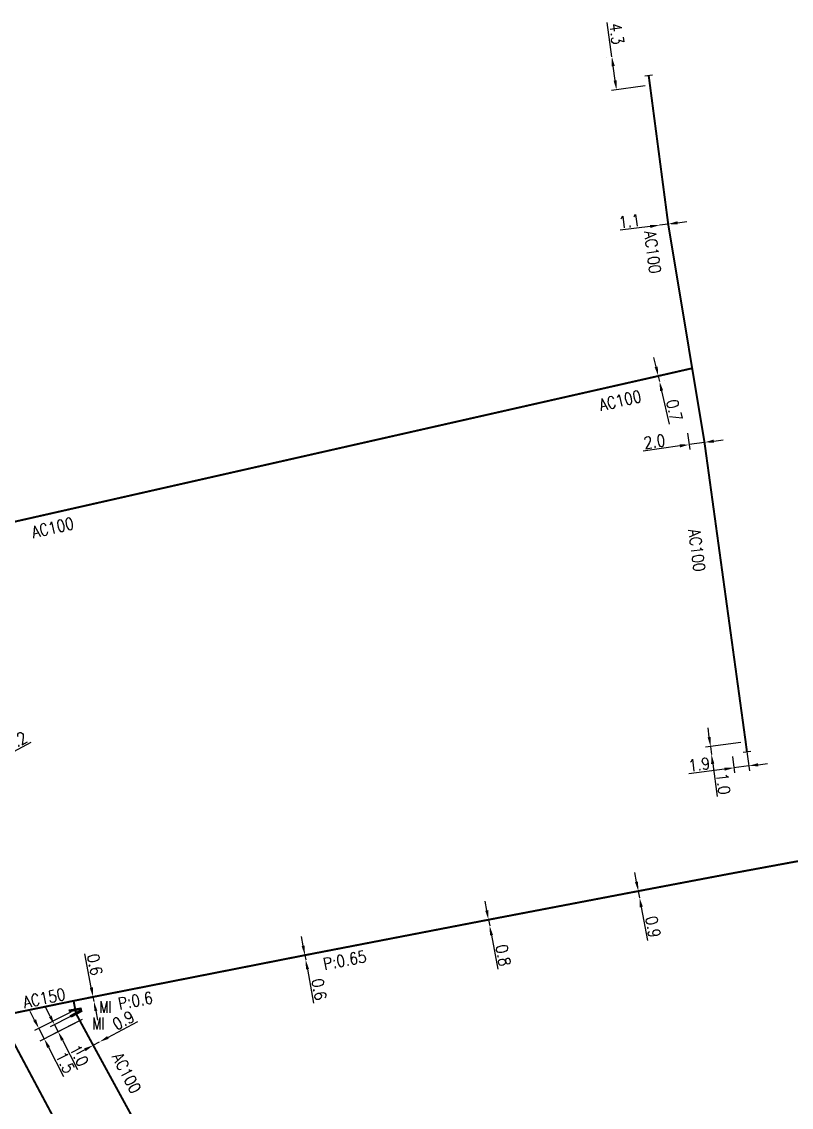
# Model space of a CAD drawing. Header units: millimetres. Extents: x 101000 to 102000, y 121011 to 122007.
# Drawn here: x 101282.8 to 101380.3, y 121727.9 to 121865.6 of the extents above; entities that cross this region are included whole.
import ezdxf
from ezdxf.enums import TextEntityAlignment as Align

# ---------------------------------------------------------------- set-up
doc = ezdxf.new("R2010")
doc.units = ezdxf.units.MM
doc.header["$PDMODE"] = 34
doc.linetypes.add('L_25_AP', pattern=[2000, 1000, 1000])
doc.layers.get('0').update_dxf_attribs({"linetype": 'CONTINUOUS'})
doc.layers.get('Defpoints').update_dxf_attribs({"linetype": 'CONTINUOUS'})
doc.layers.add('L_150', color=1, linetype='CONTINUOUS')
doc.layers.add('L_340', color=7, linetype='CONTINUOUS')
doc.styles.add('G_ROMANS', font='ROMANS.SHX', dxfattribs={"width": 0.75})
doc.styles.get("Standard").update_dxf_attribs({"font": 'romans.shx', "width": 0.85})
doc.dimstyles.get("Standard").update_dxf_attribs({"dimtxt": 1.5, "dimasz": 1.2, "dimexe": 0.625, "dimexo": 0.625, "dimgap": 0.25, "dimtad": 1, "dimdec": 1, "dimzin": 0, "dimdsep": 46, "dimtxsty": 'Standard', "dimcen": -0.5, "dimadec": 0, "dimazin": 0, "dimtfac": 1, "dimtdec": 1, "dimtmove": 0, "dimatfit": 3, "dimfxl": 0, "dimtolj": 1, "dimtzin": 0, "dimarcsym": 0})

# ---------------------------------------------------------------- blocks, each defined once
blk = doc.blocks.new('*D396')
at = {"layer": 'Defpoints', "color": 0, "linetype": 'Continuous', "transparency": 16777216}
for p in [(101372.8, 121773.01), (101374.55, 121774.25), (101373.06, 121770.96)]:
    blk.add_point(p, dxfattribs=at)
at = {"layer": 'L_340', "color": 0, "linetype": 'Continuous', "lineweight": -2, "transparency": 16777216}
for p, q in [((101374.63, 121773.63), (101375.03, 121770.59)), ((101372.88, 121772.39), (101373.14, 121770.34)), ((101376.13, 121771.36), (101377.32, 121771.52)), ((101371.87, 121770.81), (101367.34, 121770.21)), ((101374.94, 121771.21), (101373.06, 121770.96))]:
    blk.add_line(p, q, dxfattribs=at)
at = {"layer": 'L_340', "color": 0, "linetype": 'Continuous', "transparency": 16777216}
for points in [[(101376.11, 121771.56), (101376.16, 121771.16), (101374.94, 121771.21)], [(101371.85, 121771), (101371.9, 121770.61), (101373.06, 121770.96)]]:
    blk.add_solid(points, dxfattribs=at)
at = {"layer": 'L_340', "color": 0, "linetype": 'Continuous', "transparency": 16777216, "insert": (101368.66, 121771.4), "char_height": 1.5, "attachment_point": 5, "rotation": 7.4412}
blk.add_mtext('\\A1;1.9', dxfattribs=at)
blk = doc.blocks.new('*D397')
at = {"layer": 'Defpoints', "color": 0, "linetype": 'Continuous', "transparency": 16777216}
for p in [(101374.55, 121774.25), (101370.22, 121772.67), (101370.22, 121772.67)]:
    blk.add_point(p, dxfattribs=at)
at = {"layer": 'L_340', "color": 0, "linetype": 'Continuous', "lineweight": -2, "transparency": 16777216}
for p, q in [((101369.93, 121774.85), (101369.78, 121776.04)), ((101373.93, 121774.16), (101369.47, 121773.58)), ((101370.09, 121773.66), (101370.22, 121772.67)), ((101370.37, 121771.48), (101370.92, 121767.33))]:
    blk.add_line(p, q, dxfattribs=at)
at = {"layer": 'L_340', "color": 0, "linetype": 'Continuous', "transparency": 16777216}
for points in [[(101370.13, 121774.88), (101369.73, 121774.83), (101370.09, 121773.66)], [(101370.57, 121771.51), (101370.17, 121771.45), (101370.22, 121772.67)]]:
    blk.add_solid(points, dxfattribs=at)
at = {"layer": 'L_340', "color": 0, "linetype": 'Continuous', "transparency": 16777216, "insert": (101371.71, 121768.94), "char_height": 1.5, "attachment_point": 5, "rotation": 277.4412}
blk.add_mtext('\\A1;1.0', dxfattribs=at)
blk = doc.blocks.new('L_340_07')
at = {"color": 0, "linetype": 'Continuous', "const_width": 0.25, "flags": 128}
blk.add_lwpolyline([(0, 0), (1.25, 0)], dxfattribs=at)
at = {"color": 0, "linetype": 'Continuous', "flags": 128}
blk.add_lwpolyline([(1.25, -0.5), (1.25, 0.5)], dxfattribs=at)
at = {"color": 0, "linetype": 'Continuous', "style": 'G_ROMANS', "width": 0.75, "flags": 3}
for tag, p in [('DEF_LEG', (0.72, -3.47)), ('DEF_COUP', (0.72, -5.97)), ('DEF_TYPE', (0.72, -8.47))]:
    blk.add_attdef(tag, text='', height=1.2, dxfattribs=at).set_placement(p, align=Align.MIDDLE)
blk = doc.blocks.new('*D398')
at = {"layer": 'Defpoints', "color": 0, "linetype": 'Continuous', "transparency": 16777216}
for p in [(101367.1, 121814.01), (101367.39, 121811.96), (101369.33, 121812.24)]:
    blk.add_point(p, dxfattribs=at)
at = {"layer": 'L_150', "color": 0, "linetype": 'Continuous', "lineweight": -2, "transparency": 16777216}
for p, q in [((101367.19, 121813.39), (101367.48, 121811.34)), ((101366.2, 121811.8), (101361.56, 121811.14)), ((101369.33, 121812.24), (101367.39, 121811.96)), ((101370.52, 121812.41), (101371.7, 121812.57))]:
    blk.add_line(p, q, dxfattribs=at)
at = {"layer": 'L_150', "color": 0, "linetype": 'Continuous', "transparency": 16777216}
for points in [[(101366.18, 121811.99), (101366.23, 121811.6), (101367.39, 121811.96)], [(101370.49, 121812.6), (101370.54, 121812.21), (101369.33, 121812.24)]]:
    blk.add_solid(points, dxfattribs=at)
at = {"layer": 'L_150', "color": 0, "linetype": 'Continuous', "transparency": 16777216, "insert": (101362.99, 121812.35), "char_height": 1.5, "attachment_point": 5, "rotation": 8.064}
blk.add_mtext('\\A1;2.0', dxfattribs=at)
blk = doc.blocks.new('*D399')
at = {"layer": 'Defpoints', "color": 0, "linetype": 'Continuous', "transparency": 16777216}
for p in [(101367.77, 121821.64), (101363.63, 121819.97), (101363.63, 121819.97)]:
    blk.add_point(p, dxfattribs=at)
at = {"layer": 'L_150', "color": 0, "linetype": 'Continuous', "lineweight": -2, "transparency": 16777216}
for p, q in [((101363.2, 121821.82), (101362.93, 121822.99)), ((101367.16, 121821.5), (101362.86, 121820.52)), ((101363.47, 121820.66), (101363.63, 121819.97)), ((101364.24, 121820.11), (101364.24, 121820.11)), ((101363.9, 121818.8), (101364.87, 121814.54))]:
    blk.add_line(p, q, dxfattribs=at)
at = {"layer": 'L_150', "color": 0, "linetype": 'Continuous', "transparency": 16777216}
for points in [[(101363.4, 121821.87), (101363.01, 121821.78), (101363.47, 121820.66)], [(101364.09, 121818.84), (101363.7, 121818.76), (101363.63, 121819.97)]]:
    blk.add_solid(points, dxfattribs=at)
at = {"layer": 'L_150', "color": 0, "linetype": 'Continuous', "transparency": 16777216, "insert": (101365.49, 121816.31), "char_height": 1.5, "attachment_point": 5, "rotation": 282.913}
blk.add_mtext('\\A1;0.7', dxfattribs=at)
blk = doc.blocks.new('*D400')
at = {"layer": 'Defpoints', "color": 0, "linetype": 'Continuous', "transparency": 16777216}
for p in [(101363.64, 121839.79), (101364.73, 121839.93), (101364.73, 121839.93)]:
    blk.add_point(p, dxfattribs=at)
at = {"layer": 'L_150', "color": 0, "linetype": 'Continuous', "lineweight": -2, "transparency": 16777216}
for p, q in [((101362.45, 121839.63), (101358.66, 121839.14)), ((101364.73, 121839.93), (101363.64, 121839.79)), ((101365.92, 121840.09), (101367.11, 121840.24))]:
    blk.add_line(p, q, dxfattribs=at)
at = {"layer": 'L_150', "color": 0, "linetype": 'Continuous', "transparency": 16777216}
for points in [[(101362.43, 121839.83), (101362.48, 121839.44), (101363.64, 121839.79)], [(101365.9, 121840.29), (101365.95, 121839.89), (101364.73, 121839.93)]]:
    blk.add_solid(points, dxfattribs=at)
at = {"layer": 'L_150', "color": 0, "linetype": 'Continuous', "transparency": 16777216, "insert": (101359.83, 121840.3), "char_height": 1.5, "attachment_point": 5, "rotation": 7.4343}
blk.add_mtext('\\A1;1.1', dxfattribs=at)
blk = doc.blocks.new('*D52')
at = {"layer": 'Defpoints', "color": 0, "linetype": 'Continuous', "transparency": 16777216}
for p in [(101357.59, 121861.16), (101358.17, 121856.95), (101362.42, 121857.53)]:
    blk.add_point(p, dxfattribs=at)
at = {"layer": 'L_340', "color": 0, "linetype": 'Continuous', "lineweight": -2, "transparency": 16777216}
for p, q in [((101357.59, 121861.16), (101357, 121865.49)), ((101356.97, 121861.07), (101356.97, 121861.07)), ((101358.01, 121858.14), (101357.75, 121859.97)), ((101361.8, 121857.45), (101357.55, 121856.86))]:
    blk.add_line(p, q, dxfattribs=at)
at = {"layer": 'L_340', "color": 0, "linetype": 'Continuous', "transparency": 16777216}
for points in [[(101357.95, 121860), (101357.56, 121859.94), (101357.59, 121861.16)], [(101358.2, 121858.16), (101357.81, 121858.11), (101358.17, 121856.95)]]:
    blk.add_solid(points, dxfattribs=at)
at = {"layer": 'L_340', "color": 0, "linetype": 'Continuous', "transparency": 16777216, "insert": (101358.2, 121864.06), "char_height": 1.5, "attachment_point": 5, "rotation": 277.8209}
blk.add_mtext('\\A1;4.3', dxfattribs=at)
blk = doc.blocks.new('*D58')
at = {"layer": 'Defpoints', "color": 0, "linetype": 'Continuous', "transparency": 16777216}
for p in [(101318.67, 121747.2), (101318.67, 121747.2), (101318.78, 121746.61)]:
    blk.add_point(p, dxfattribs=at)
at = {"layer": 'L_150', "color": 0, "linetype": 'Continuous', "lineweight": -2, "transparency": 16777216}
for p, q in [((101318.46, 121748.38), (101318.24, 121749.56)), ((101318.67, 121747.2), (101318.78, 121746.61)), ((101318.99, 121745.43), (101319.78, 121741.13))]:
    blk.add_line(p, q, dxfattribs=at)
at = {"layer": 'L_150', "color": 0, "linetype": 'Continuous', "transparency": 16777216}
for points in [[(101318.66, 121748.42), (101318.26, 121748.35), (101318.67, 121747.2)], [(101319.19, 121745.47), (101318.8, 121745.4), (101318.78, 121746.61)]]:
    blk.add_solid(points, dxfattribs=at)
at = {"layer": 'L_150', "color": 0, "linetype": 'Continuous', "transparency": 16777216, "insert": (101320.48, 121742.87), "char_height": 1.5, "attachment_point": 5, "rotation": 280.2972}
blk.add_mtext('\\A1;0.6', dxfattribs=at)
blk = doc.blocks.new('*D59')
at = {"layer": 'Defpoints', "color": 0, "linetype": 'Continuous', "transparency": 16777216}
for p in [(101341.95, 121751.7), (101341.95, 121751.7), (101342.1, 121750.91)]:
    blk.add_point(p, dxfattribs=at)
at = {"layer": 'L_150', "color": 0, "linetype": 'Continuous', "lineweight": -2, "transparency": 16777216}
for p, q in [((101341.73, 121752.88), (101341.51, 121754.06)), ((101341.95, 121751.7), (101342.1, 121750.91)), ((101342.32, 121749.73), (101343.13, 121745.44))]:
    blk.add_line(p, q, dxfattribs=at)
at = {"layer": 'L_150', "color": 0, "linetype": 'Continuous', "transparency": 16777216}
for points in [[(101341.93, 121752.92), (101341.53, 121752.84), (101341.95, 121751.7)], [(101342.52, 121749.77), (101342.13, 121749.7), (101342.1, 121750.91)]]:
    blk.add_solid(points, dxfattribs=at)
at = {"layer": 'L_150', "color": 0, "linetype": 'Continuous', "transparency": 16777216, "insert": (101343.82, 121747.18), "char_height": 1.5, "attachment_point": 5, "rotation": 280.649}
blk.add_mtext('\\A1;0.8', dxfattribs=at)
blk = doc.blocks.new('*D60')
at = {"layer": 'Defpoints', "color": 0, "linetype": 'Continuous', "transparency": 16777216}
for p in [(101360.94, 121755.33), (101360.94, 121755.33), (101361.1, 121754.49)]:
    blk.add_point(p, dxfattribs=at)
at = {"layer": 'L_150', "color": 0, "linetype": 'Continuous', "lineweight": -2, "transparency": 16777216}
for p, q in [((101360.72, 121756.51), (101360.5, 121757.69)), ((101360.33, 121755.22), (101360.33, 121755.22)), ((101360.94, 121755.33), (101361.1, 121754.49)), ((101360.48, 121754.38), (101360.48, 121754.38)), ((101361.32, 121753.31), (101362.12, 121749.08))]:
    blk.add_line(p, q, dxfattribs=at)
at = {"layer": 'L_150', "color": 0, "linetype": 'Continuous', "transparency": 16777216}
for points in [[(101360.91, 121756.55), (101360.52, 121756.47), (101360.94, 121755.33)], [(101361.52, 121753.35), (101361.12, 121753.28), (101361.1, 121754.49)]]:
    blk.add_solid(points, dxfattribs=at)
at = {"layer": 'L_150', "color": 0, "linetype": 'Continuous', "transparency": 16777216, "insert": (101362.81, 121750.79), "char_height": 1.5, "attachment_point": 5, "rotation": 280.6848}
blk.add_mtext('\\A1;0.9', dxfattribs=at)
blk = doc.blocks.new('*D94')
at = {"layer": 'Defpoints', "color": 0, "linetype": 'Continuous', "transparency": 16777216}
for p in [(101280.12, 121772.14), (101280.12, 121772.14), (101273.81, 121768.68)]:
    blk.add_point(p, dxfattribs=at)
at = {"layer": 'L_340', "color": 0, "linetype": 'Continuous', "lineweight": -2, "transparency": 16777216}
for p, q in [((101280.12, 121772.14), (101283.96, 121774.24)), ((101274.86, 121769.25), (101279.07, 121771.56))]:
    blk.add_line(p, q, dxfattribs=at)
at = {"layer": 'L_340', "color": 0, "linetype": 'Continuous', "transparency": 16777216}
for points in [[(101278.98, 121771.73), (101279.17, 121771.38), (101280.12, 121772.14)], [(101274.77, 121769.43), (101274.96, 121769.08), (101273.81, 121768.68)]]:
    blk.add_solid(points, dxfattribs=at)
at = {"layer": 'L_340', "color": 0, "linetype": 'Continuous', "transparency": 16777216, "insert": (101282.09, 121774.35), "char_height": 1.5, "attachment_point": 5, "rotation": 28.7203}
blk.add_mtext('\\A1;7.2', dxfattribs=at)
blk = doc.blocks.new('*D100')
at = {"layer": 'Defpoints', "color": 0, "linetype": 'Continuous', "transparency": 16777216}
for p in [(101291.82, 121741.91), (101291.94, 121741.32), (101291.94, 121741.32)]:
    blk.add_point(p, dxfattribs=at)
at = {"layer": 'L_150', "color": 0, "linetype": 'Continuous', "lineweight": -2, "transparency": 16777216}
for p, q in [((101291.59, 121743.09), (101290.76, 121747.38)), ((101291.94, 121741.32), (101291.82, 121741.91)), ((101292.17, 121740.14), (101292.4, 121738.97))]:
    blk.add_line(p, q, dxfattribs=at)
at = {"layer": 'L_150', "color": 0, "linetype": 'Continuous', "transparency": 16777216}
for points in [[(101291.79, 121743.13), (101291.4, 121743.05), (101291.82, 121741.91)], [(101292.36, 121740.18), (101291.97, 121740.11), (101291.94, 121741.32)]]:
    blk.add_solid(points, dxfattribs=at)
at = {"layer": 'L_150', "color": 0, "linetype": 'Continuous', "transparency": 16777216, "insert": (101292.04, 121746.01), "char_height": 1.5, "attachment_point": 5, "rotation": 281.0112}
blk.add_mtext('\\A1;0.6', dxfattribs=at)
blk = doc.blocks.new('*D102')
at = {"layer": 'Defpoints', "color": 0, "linetype": 'Continuous', "transparency": 16777216}
for p in [(101291.84, 121735.77), (101292.64, 121736.2), (101292.64, 121736.2)]:
    blk.add_point(p, dxfattribs=at)
at = {"layer": 'L_150', "color": 0, "linetype": 'Continuous', "lineweight": -2, "transparency": 16777216}
for p, q in [((101293.7, 121736.76), (101297.5, 121738.79)), ((101291.84, 121735.77), (101292.64, 121736.2)), ((101290.78, 121735.21), (101289.73, 121734.65))]:
    blk.add_line(p, q, dxfattribs=at)
at = {"layer": 'L_150', "color": 0, "linetype": 'Continuous', "transparency": 16777216}
for points in [[(101290.69, 121735.39), (101290.88, 121735.03), (101291.84, 121735.77)], [(101293.6, 121736.94), (101293.79, 121736.59), (101292.64, 121736.2)]]:
    blk.add_solid(points, dxfattribs=at)
at = {"layer": 'L_150', "color": 0, "linetype": 'Continuous', "transparency": 16777216, "insert": (101295.66, 121738.94), "char_height": 1.5, "attachment_point": 5, "rotation": 28.0545}
blk.add_mtext('\\A1;0.9', dxfattribs=at)
blk = doc.blocks.new('*D103')
at = {"layer": 'Defpoints', "color": 0, "linetype": 'Continuous', "transparency": 16777216}
for p in [(101289.66, 121739.79), (101291, 121739.34), (101287.39, 121737.5)]:
    blk.add_point(p, dxfattribs=at)
at = {"layer": 'L_340', "color": 0, "linetype": 'Continuous', "lineweight": -2, "transparency": 16777216}
for p, q in [((101286.38, 121739.45), (101285.84, 121740.52)), ((101289.11, 121739.5), (101286.38, 121738.1)), ((101290.44, 121739.06), (101286.83, 121737.21)), ((101286.93, 121738.39), (101287.39, 121737.5)), ((101287.93, 121736.43), (101289.84, 121732.7))]:
    blk.add_line(p, q, dxfattribs=at)
at = {"layer": 'L_340', "color": 0, "linetype": 'Continuous', "transparency": 16777216}
for points in [[(101286.56, 121739.54), (101286.21, 121739.36), (101286.93, 121738.39)], [(101288.11, 121736.52), (101287.76, 121736.34), (101287.39, 121737.5)]]:
    blk.add_solid(points, dxfattribs=at)
at = {"layer": 'L_340', "color": 0, "linetype": 'Continuous', "transparency": 16777216, "insert": (101290.05, 121734.48), "char_height": 1.5, "attachment_point": 5, "rotation": 297.1228}
blk.add_mtext('\\A1;1.0', dxfattribs=at)
blk = doc.blocks.new('*D104')
at = {"layer": 'Defpoints', "color": 0, "linetype": 'Continuous', "transparency": 16777216}
for p in [(101289.57, 121740.28), (101291, 121739.34), (101285.63, 121736.59)]:
    blk.add_point(p, dxfattribs=at)
at = {"layer": 'L_340', "color": 0, "linetype": 'Continuous', "lineweight": -2, "transparency": 16777216}
for p, q in [((101284.41, 121738.98), (101283.86, 121740.05)), ((101289.01, 121739.99), (101284.4, 121737.63)), ((101290.44, 121739.06), (101285.07, 121736.31)), ((101284.95, 121737.91), (101285.63, 121736.59)), ((101286.18, 121735.53), (101288.09, 121731.8))]:
    blk.add_line(p, q, dxfattribs=at)
at = {"layer": 'L_340', "color": 0, "linetype": 'Continuous', "transparency": 16777216}
for points in [[(101284.59, 121739.07), (101284.23, 121738.89), (101284.95, 121737.91)], [(101286.35, 121735.62), (101286, 121735.44), (101285.63, 121736.59)]]:
    blk.add_solid(points, dxfattribs=at)
at = {"layer": 'L_340', "color": 0, "linetype": 'Continuous', "transparency": 16777216, "insert": (101288.29, 121733.58), "char_height": 1.5, "attachment_point": 5, "rotation": 297.1228}
blk.add_mtext('\\A1;1.5', dxfattribs=at)
blk = doc.blocks.new('L_340_16')
at = {"linetype": 'Continuous'}
blk.add_hatch(color=0, dxfattribs=at).paths.add_polyline_path([(0.125, 0.75), (-0.125, 0.75), (-0.125, -0.75), (0.125, -0.75)])
at = {"color": 0, "linetype": 'Continuous'}
blk.add_lwpolyline([(-0.125, 0.75), (0.125, 0.75), (0.125, -0.75), (-0.125, -0.75)], close=True, dxfattribs=at)
at = {"color": 0, "linetype": 'Continuous', "width": 0.75}
for tag, height, flags, p in [('MI', 1.5, 8, (0, 3)), ('DEF_LEG', 1.2, 3, (0, -5)), ('DEF_COUP', 1.2, 3, (0, -7.5)), ('DEF_TYPE', 1.2, 3, (0, -10))]:
    blk.add_attdef(tag, text='', height=height, dxfattribs=dict(at, flags=flags)).set_placement(p, align=Align.MIDDLE)

msp = doc.modelspace()

# ---------------------------------------------------------------- linework, layer by layer
at = {"layer": 'L_150', "linetype": 'L_25_AP', "const_width": 0.25, "flags": 128}
for points in [[(101362.42, 121857.53), (101364.73, 121839.93), (101367.77, 121821.64), (101369.33, 121812.24), (101374.55, 121774.25)], [(101252.65, 121791.25), (101259.43, 121796.72), (101259.43, 121796.72), (101264.31, 121798.3), (101268.75, 121799.21), (101268.75, 121799.21), (101363.47, 121820.66), (101367.77, 121821.64)], [(101279.96, 121739.48), (101289.35, 121741.41), (101291.82, 121741.91), (101291.82, 121741.91), (101291.82, 121741.91), (101318.67, 121747.2), (101341.95, 121751.7), (101360.94, 121755.33), (101372.54, 121757.53), (101383.96, 121759.64), (101407.24, 121764.04), (101420.82, 121766.59), (101421.19, 121766.66), (101424.03, 121767.22), (101424.03, 121767.22), (101444.01, 121771.05), (101460.47, 121774.03), (101486.97, 121779.06), (101502.82, 121782.02), (101504.61, 121782.37), (101505.39, 121782.51), (101507.46, 121782.85)]]:
    msp.add_lwpolyline(points, dxfattribs=at)
at = {"layer": 'L_150', "linetype": 'L_25_AP', "flags": 128}
msp.add_lwpolyline([(101355.65, 121494.99, 0.25, 0.25, 0), (101355.64, 121497.3, 0.25, 0.25, 0), (101355.63, 121499.21, 0.25, 0.25, 0), (101355.07, 121507.23, 0.25, 0.25, 0), (101354.73, 121511.5, 0.25, 0.25, 0), (101353.7, 121517.92, 0.25, 0.25, 0), (101351.62, 121530.88, 0.25, 0.25, 0), (101349.44, 121541.21, 0.25, 0.25, 0), (101348.93, 121542.93, 0.25, 0.25, 0), (101345.91, 121553.28, 0.25, 0.25, 0), (101344.4, 121557.91, 0.25, 0.25, 0), (101342.62, 121563.4, 0.25, 0.25, 0), (101339.81, 121571.41, 0.25, 0.25, 0), (101335.81, 121582.9, 0.25, 0.25, 0), (101334.02, 121588.04, 0.25, 0.25, 0), (101328.24, 121605.98, 0.25, 0.25, 0), (101317.82, 121637.62, 0.25, 0.25, 0), (101306.17, 121681.47, 0.25, 0.25, 0), (101301.43, 121697.5, 0.25, 0.25, 0), (101297.78, 121706.02, 0.25, 0.25, 0), (101295.84, 121709.67, 0.25, 0.25, 0), (101287.75, 121724.87, 0.25, 0.25, 0), (101279.96, 121739.48, 0.25, 0.25, 0), (101268.33, 121761.64, 0.25, 0.25, 0), (101261.84, 121773.42, 0.25, 0.25, 0), (101253.31, 121789.3, 0.25, 0.25, 0), (101252.96, 121789.94, 0.25, 0.25, -0.416226), (101253.01, 121790.11, 0.25, 0.25, 0), (101253.09, 121790.15, 0.25, 0.25, 0.412928), (101253.14, 121790.32, 0.25, 0.25, 0), (101252.05, 121792.41, 0.25, 0.25, 0), (101251.4, 121793.65, 0.25, 0.25, 0), (101250.98, 121794.46, 0.25, 0.25, 0), (101245.95, 121804.1, 0.25, 0.25, 0), (101240.46, 121813.26, 0.25, 0.25, 0), (101237.01, 121815.4, 0.25, 0.25, 0), (101231.37, 121814.91, 0.25, 0.25, 0), (101214.7, 121812.64, 0.25, 0.25, 0), (101214.7, 121812.64, 0.25, 0.25, 0), (101208.91, 121811.61, 0.25, 0.25, 0), (101172.71, 121803.95, 0.25, 0.25, 0), (101170.74, 121803.53, 0, 0, 0)], format="xyseb", dxfattribs=at)
at = {"layer": 'L_150', "linetype": 'L_25_AP', "const_width": 0.25, "flags": 128}
msp.add_lwpolyline([(101289.35, 121741.41), (101289.35, 121741.41), (101289.35, 121741.41), (101289.66, 121739.82, 0.07683), (101289.68, 121739.75), (101291.84, 121735.77), (101302.66, 121715.94), (101308.39, 121704.12), (101309.25, 121702.35), (101313.12, 121690.79), (101316.4, 121679.18), (101321.29, 121657.47), (101324.04, 121645.53), (101327.56, 121632.78), (101327.56, 121632.78), (101329.2, 121628.03), (101336.03, 121608.17), (101343.21, 121587.14), (101344.98, 121581.98), (101350.92, 121564.31), (101353.82, 121556.58), (101358.35, 121541.13), (101360.79, 121530.74), (101362.84, 121518.9), (101363.97, 121504.51), (101364.05, 121502.03), (101364.18, 121497.47)], format="xyb", dxfattribs=at)

# ---------------------------------------------------------------- block references
at = {"layer": 'L_340'}
for p, rotation in [((101362.42, 121857.53), 97.47179187816772), ((101374.55, 121774.25), 277.441201356799)]:
    msp.add_blockref('L_340_07', p, dxfattribs=dict(at, rotation=rotation))
ref = msp.add_blockref('L_340_16', (101289.57, 121740.28), dxfattribs=dict(at, rotation=101.0111634419799))
ref.add_attrib('MI', 'MI', dxfattribs={"layer": '0', "color": 0, "linetype": 'Continuous', "height": 1.5, "width": 0.75, "flags": 8}).set_placement((101293.38, 121740.63), align=Align.MIDDLE)
ref = msp.add_blockref('L_340_16', (101289.66, 121739.79), dxfattribs=dict(at, rotation=298.584810379517))
ref.add_attrib('MI', 'MI', dxfattribs={"layer": '0', "color": 0, "linetype": 'Continuous', "height": 1.5, "width": 0.75, "flags": 8}).set_placement((101292.49, 121738.53), align=Align.MIDDLE)

# ---------------------------------------------------------------- texts
at = {"layer": 'L_150', "linetype": 'Continuous', "char_height": 1.5, "attachment_point": 7}
for s, insert, rotation in [('AC100', (101361.66, 121838.95), 277.4711), ('AC100', (101356.18, 121816.22), 12.8026), ('AC100', (101284.23, 121800.1), 12.8026), ('AC100', (101367.27, 121801.14), 277.4711), ('P:0.65', (101321.16, 121745.32), 10.7615), ('AC150', (101283.13, 121740.47), 11.6778), ('P:0.6', (101295.15, 121740.29), 10.7615), ('AC100', (101294.16, 121734.31), 297.5364)]:
    msp.add_mtext(s, dxfattribs=dict(at, insert=insert, rotation=rotation))

# ---------------------------------------------------------------- dimensions: what is measured, and where the dimension line sits
at = {"layer": 'L_150', "linetype": 'Continuous'}
for base, p1, p2, angle, picture, middle in [((101364.73, 121839.93), (101363.64, 121839.79), (101364.73, 121839.93), 7.4343, '*D400', (101359.96, 121839.31)), ((101363.63, 121819.97), (101367.77, 121821.64), (101363.63, 121819.97), 282.913, '*D399', (101364.52, 121816.08)), ((101367.39, 121811.96), (101369.33, 121812.24), (101367.1, 121814.01), 188.064, '*D398', (101363.13, 121811.36)), ((101360.94, 121755.33), (101361.1, 121754.49), (101360.94, 121755.33), 100.6848, '*D60', (101361.83, 121750.61)), ((101341.95, 121751.7), (101342.1, 121750.91), (101341.95, 121751.7), 100.649, '*D59', (101342.84, 121747)), ((101318.67, 121747.2), (101318.78, 121746.61), (101318.67, 121747.2), 100.2972, '*D58', (101319.49, 121742.69)), ((101291.94, 121741.32), (101291.82, 121741.91), (101291.94, 121741.32), 101.0112, '*D100', (101291.06, 121745.82)), ((101292.64, 121736.2), (101291.84, 121735.77), (101292.64, 121736.2), 208.0545, '*D102', (101296.13, 121738.06))]:
    dim = msp.add_linear_dim(base=base, p1=p1, p2=p2, angle=angle, dimstyle='Standard', dxfattribs=at)
    dim.commit()
    dim.dimension.update_dxf_attribs({"geometry": picture, "text_midpoint": middle, "dimtype": 160})
at = {"layer": 'L_340', "linetype": 'Continuous'}
for base, p1, p2, angle, picture, middle in [((101358.17, 121856.95), (101357.59, 121861.16), (101362.42, 121857.53), 277.8209, '*D52', (101357.21, 121863.92)), ((101280.12, 121772.14), (101273.81, 121768.68), (101280.12, 121772.14), 208.7203, '*D94', (101282.57, 121773.47)), ((101370.22, 121772.67), (101374.55, 121774.25), (101370.22, 121772.67), 277.4412, '*D397', (101370.72, 121768.81)), ((101373.06, 121770.96), (101374.55, 121774.25), (101372.8, 121773.01), 187.4412, '*D396', (101368.79, 121770.4)), ((101285.63, 121736.59), (101289.57, 121740.28), (101291, 121739.34), 117.1228, '*D104', (101287.4, 121733.13)), ((101287.39, 121737.5), (101289.66, 121739.79), (101291, 121739.34), 117.1228, '*D103', (101289.16, 121734.03))]:
    dim = msp.add_linear_dim(base=base, p1=p1, p2=p2, angle=angle, dimstyle='Standard', dxfattribs=at)
    dim.commit()
    dim.dimension.update_dxf_attribs({"geometry": picture, "text_midpoint": middle, "dimtype": 160})

doc.saveas('drawing.dxf')
